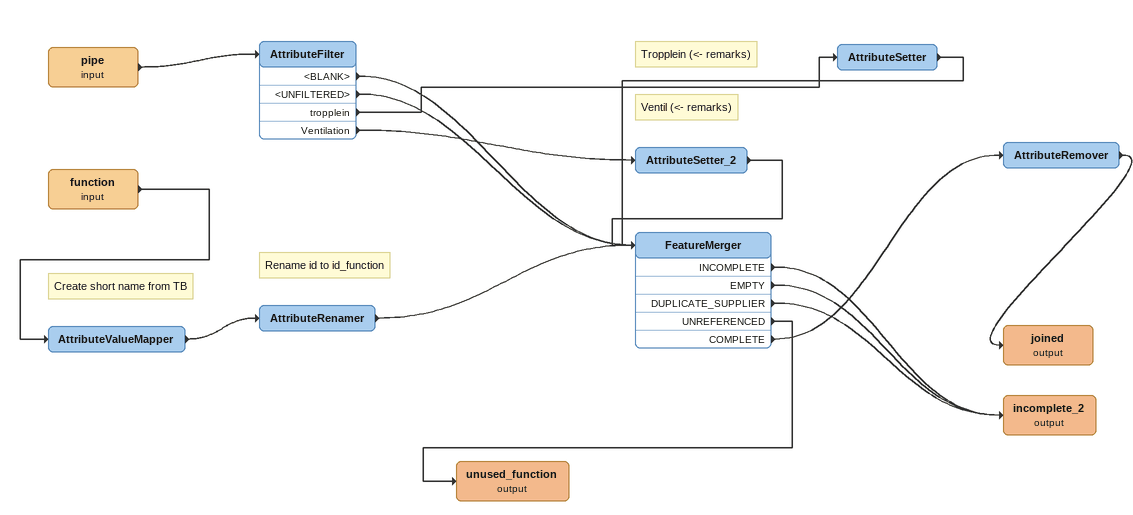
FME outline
pipe (input)
    -> AttributeFilter
AttributeFilter
    <BLANK> -> FeatureMerger
    <UNFILTERED> -> FeatureMerger
    tropplein -> AttributeSetter
    Ventilation -> AttributeSetter_2
Note: Tropplein (<- remarks)
AttributeSetter
    -> FeatureMerger
Note: Ventil (<- remarks)
AttributeSetter_2
    -> FeatureMerger
function (input)
    -> AttributeValueMapper
Note: Create short name from TB
AttributeValueMapper
    -> AttributeRenamer
Note: Rename id to id_function
AttributeRenamer
    -> FeatureMerger
FeatureMerger
    INCOMPLETE -> incomplete_2 (output)
    EMPTY -> incomplete_2 (output)
    DUPLICATE_SUPPLIER -> incomplete_2 (output)
    UNREFERENCED -> unused_function (output)
    COMPLETE -> AttributeRemover
AttributeRemover
    -> joined (output)
joined (output)
incomplete_2 (output)
unused_function (output)
